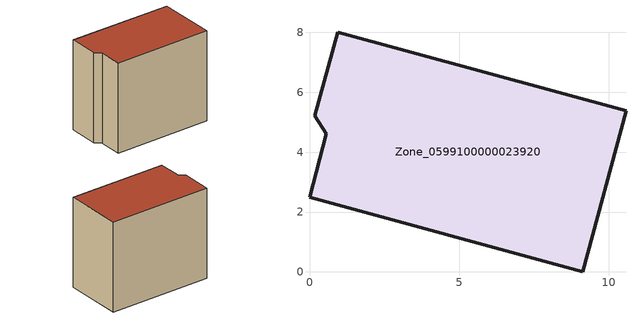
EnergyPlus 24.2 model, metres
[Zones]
Zone_0599100000023920
 floor ground (C_G): 10.57,5.38 9.13,0 0,2.49 0.56,4.61 0.18,5.22 0.95,8.01 z0
 wall outside (C_F): 9.13,0 10.57,5.38 0.95,8.01 0.18,5.22 0.56,4.61 0,2.49 9.13,0 z0:8.64
 roof outside (C_R): 0,2.49 9.13,0 10.57,5.38 0.95,8.01 0.18,5.22 0.56,4.61 z8.64
[BUILDING]
Pand.0599100000023920: North Axis=0; Terrain=City; Loads Convergence Tolerance Value=0.04; Temperature Convergence Tolerance Value=0.4; Solar Distribution=FullExterior; Maximum Number of Warmup Days=25; Minimum Number of Warmup Days=1
[Site:Location]
Rotterdam.The.Hague.AP_ZH_NLD Design_Conditions: Latitude=51.96; Longitude=4.45; Time Zone=1; Elevation=-4.5
[SITE:GROUNDTEMPERATURE:BUILDINGSURFACE]
18, 18, 18, 18, 18, 18, 18, 18, 18, 18, 18, 18
[MATERIAL] Thermal Absorptance=0.9; Solar Absorptance=0.7; Visible Absorptance=0.7
Name | Roughness | Thickness | Conductivity | Density | Specific Heat
G.TI.1946 | MediumSmooth | 0.15 | 1 | 540 | 1210
F.TI.1946 | Rough | 0.3 | 0.857143 | 1920 | 840
R.TI.1946 | MediumRough | 0.2 | 0.1 | 1500 | 1000
[CONSTRUCTION]
C_G: G.TI.1946
C_F: F.TI.1946
C_R: R.TI.1946
[ZONE]
Zone_0599100000023920: Type=1; Multiplier=1; Ceiling Height=Autocalculate; Volume=Autocalculate; Floor Area=autocalculate; Part of Total Floor Area=Yes
[ZONEINFILTRATION:DESIGNFLOWRATE]
Infil_Zone_0599100000023920: Zone or ZoneList or Space or SpaceList=Zone_0599100000023920; Schedule=AlwaysOn; Design Flow Rate Calculation Method=Flow/Area; Flow Rate per Floor Area=0.003; Constant Term Coefficient=1; Temperature Term Coefficient=0; Velocity Term Coefficient=0; Velocity Squared Term Coefficient=0
[HVACTEMPLATE:ZONE:IDEALLOADSAIRSYSTEM]
Zone_0599100000023920: Maximum Heating Supply Air Temperature=50; Minimum Cooling Supply Air Temperature=13; Maximum Heating Supply Air Humidity Ratio=0.0156; Minimum Cooling Supply Air Humidity Ratio=0.0077; Heating Limit=NoLimit; Cooling Limit=NoLimit; Dehumidification Control Type=ConstantSensibleHeatRatio; Cooling Sensible Heat Ratio=0.7; Dehumidification Setpoint=60; Humidification Control Type=None; Humidification Setpoint=30; Outdoor Air Method=None; Outdoor Air Flow Rate per Person=0.00944; Outdoor Air Flow Rate per Zone Floor Area=0; Outdoor Air Flow Rate per Zone=0; Demand Controlled Ventilation Type=None; Outdoor Air Economizer Type=NoEconomizer; Heat Recovery Type=None; Sensible Heat Recovery Effectiveness=0.7; Latent Heat Recovery Effectiveness=0.65
[ZONECONTROL:THERMOSTAT]
ThermostatControl_Zone_0599100000023920: Zone or ZoneList=Zone_0599100000023920; Control Type Schedule=DualSetpointControlType; Control 1=Thermostat_Zone_0599100000023920; Temperature Difference Between Cutout And Setpoint=0
[THERMOSTATSETPOINT:DUALSETPOINT]
Thermostat_Zone_0599100000023920: Heating Setpoint Temperature Schedule=HeatingSetpoint_Zone_0599100000023920; Cooling Setpoint Temperature Schedule=CoolingSetpoint_Zone_0599100000023920
[SCHEDULE:COMPACT]
HeatingSetpoint_Zone_0599100000023920: Through: 12/31, For: AllDays, Until: 24:00, 21
CoolingSetpoint_Zone_0599100000023920: Through: 12/31, For: AllDays, Until: 24:00, 24
DualSetpointControlType: Through: 12/31, For: AllDays, Until: 24:00, 4
AlwaysOn: Through: 12/31, For: AllDays, Until: 24:00, 1
